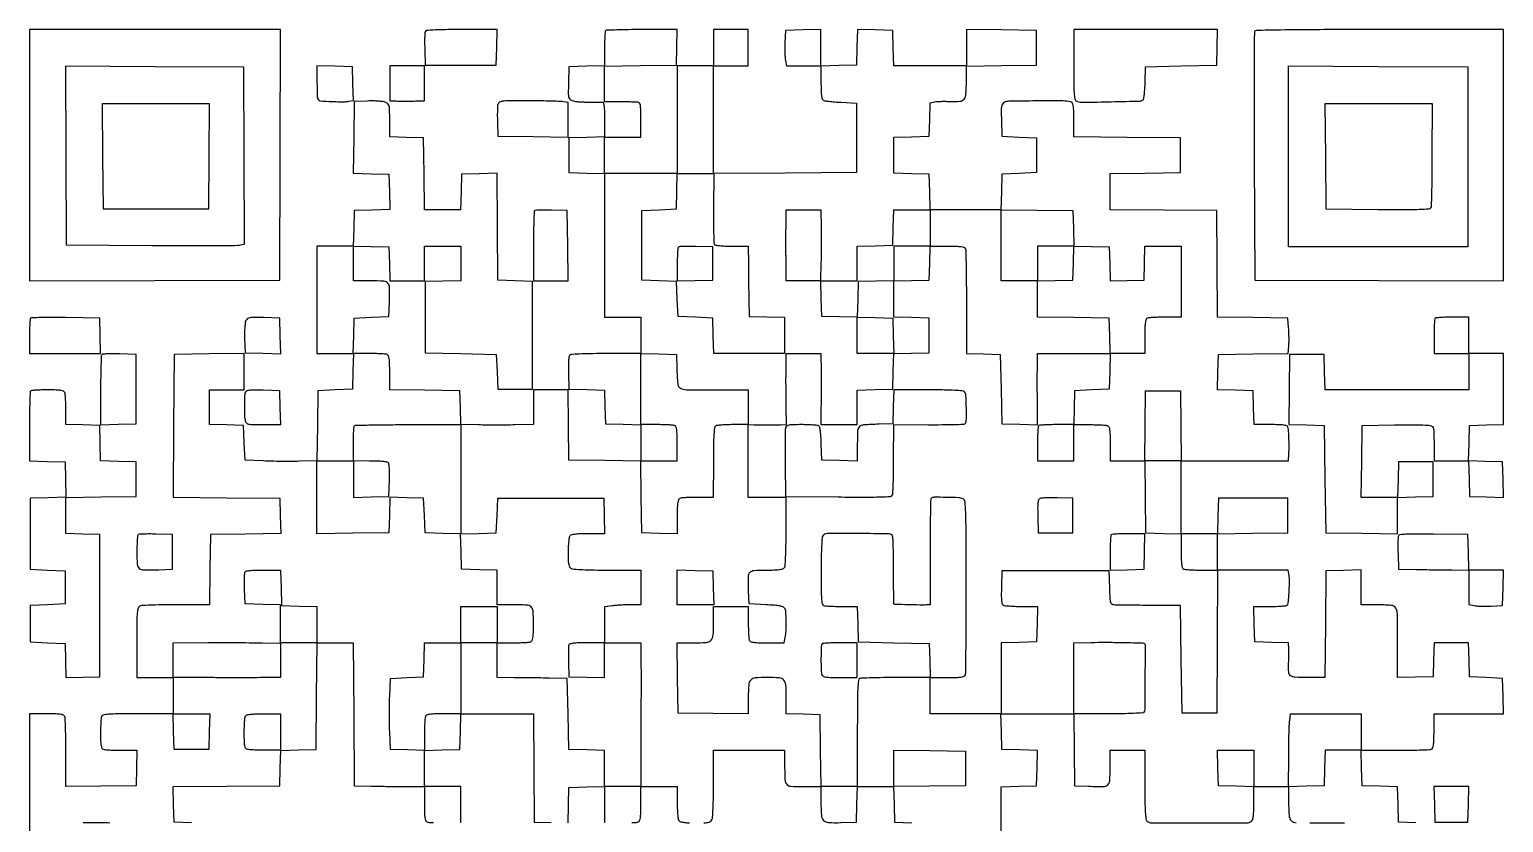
# Model space of a CAD drawing. Extents: x 179 to 1071, y 112 to 1107.
# Drawn here: x 179 to 1071, y 627 to 1107 of the extents above; entities that cross this region are included whole.
import ezdxf

# ---------------------------------------------------------------- set-up
doc = ezdxf.new("R2010")
doc.units = 0

msp = doc.modelspace()

# ---------------------------------------------------------------- linework, layer by layer
for points in [[(1018, 627), (1007.5, 627.5), (1007.216508, 638.216508), (1006.933016, 648.933016), (996.216508, 649.216508), (985.5, 649.5), (985.216168, 660.25), (984.932337, 671), (1005.384381, 671, 0.002766), (1013.336247, 671.043994, 0.004119), (1020.293287, 671.178303, 0.001836), (1026.22033, 671.363361, 0.083071), (1027.418213, 671.606989, 0.205218), (1028.23239, 672.398405, 0.063068), (1028.69735, 674.086379, 0.030363), (1028.940414, 677.039857, 0.005351), (1029, 682.606989), (1029, 693), (1050.033832, 693), (1071.067663, 693), (1070.783832, 703.75), (1070.5, 714.5), (1060.5, 715), (1050.5, 715.5), (1050.215017, 725.75), (1049.930034, 736), (1039.5, 736), (1029.069966, 736), (1028.784983, 725.75), (1028.5, 715.5), (1017.75, 715.216168), (1007, 714.932337), (1007, 736.349537, 0.003507), (1006.881024, 753.311017, 0.129602), (1005.851128, 757.006476, 0.24859), (1003.169607, 758.665068, 0.016268), (993.75, 758.986345), (985, 759), (985, 769.533832), (985, 780.067663), (974.25, 779.783832), (963.5, 779.5), (963.236147, 747.25), (962.972294, 715), (952.553535, 715, -0.010724), (944.801243, 715.166284, -0.152912), (942.230214, 716.094211, -0.217582), (941.098481, 718.203433, -0.024558), (941.015689, 723.768224, 0.003765), (941.071312, 725.851015, 0.002627), (941.104021, 728.201327, 0.00265), (941.111603, 730.455568, 0.005495), (941.088861, 732.215017), (941, 735.930034), (930.75, 736.215017), (920.5, 736.5), (920.216168, 747.25), (919.932337, 758), (929.997553, 758, 0.006854), (934.720433, 758.064742, 0.022844), (937.81322, 758.291213, 0.029823), (939.827946, 758.654511, 0.2597), (940.472041, 759.25, 0.059809), (941.006159, 761.926919, 0.008011), (941.359841, 767.675866, 0.009033), (941.517629, 773.442335, 0.042567), (941.267096, 776.741506), (940.738315, 780), (919.369158, 780), (898, 780), (898, 790.980112), (898, 801.960225), (919.25, 802.230112), (940.5, 802.5), (940.5, 813), (940.5, 823.5), (919.5, 823.5), (898.5, 823.5), (898.216168, 812.75), (897.932337, 802), (886.966168, 802), (876, 802), (876, 824), (876, 846), (908.5, 846), (941, 846), (941.183219, 850.25, 0.011506), (941.279424, 855.04208, 0.008984), (941.170596, 860.247105, 0.006218), (940.927543, 864.979989, 0.075644), (940.541489, 866.75, 0.247339), (939.86587, 867.34269, 0.029106), (937.830047, 867.706766, 0.022673), (934.735476, 867.934412, 0.007023), (930.066368, 868), (920.069966, 868), (919.784983, 878.25), (919.5, 888.5), (908.716515, 888.784171), (897.93303, 889.068343), (898.216515, 899.784171), (898.5, 910.5), (919.654809, 910.769611), (940.809618, 911.039221), (941.154809, 915.769611, 0.014688), (941.252197, 918.008538, 0.007131), (941.251725, 920.872948, 0.007066), (941.166472, 923.857489, 0.010114), (941, 926.5), (940.5, 932.5), (919.263827, 932.769847), (898.027654, 933.039695), (897.763827, 965.269847), (897.5, 997.5), (865.25, 997.763853), (833, 998.027706), (833, 1008.993965), (833, 1019.960225), (854.25, 1020.230112), (875.5, 1020.5), (875.5, 1031), (875.5, 1041.5), (843.25, 1041.763853), (811, 1042.027706), (811, 1052.397222, 0.004663), (810.945068, 1058.286963, 0.035461), (810.697094, 1061.048814, 0.091219), (810.176083, 1062.510655, 0.202136), (809.25, 1063.211159, 0.060868), (804.393147, 1063.831868, 0.003051), (788.340195, 1063.822619, 0.001797), (771.639132, 1063.651086, 0.119954), (768.89101, 1062.94167, 0.129656), (767.838535, 1061.962621, 0.102577), (767.290111, 1060.502116, 0.041142), (767.102408, 1057.918877, 0.004935), (767.214442, 1052.195786), (767.5, 1042.5), (778, 1042), (788.5, 1041.5), (788.5, 1031), (788.5, 1020.5), (778, 1020), (767.5, 1019.5), (767.216168, 1008.75), (766.932337, 998), (745.5, 998), (724.067663, 998), (723.783832, 1008.75), (723.5, 1019.5), (712.75, 1019.783832), (702, 1020.067663), (702, 1031), (702, 1041.932337), (712.75, 1042.216168), (723.5, 1042.5), (723.783677, 1052.631735), (724.067355, 1062.763471), (726.783677, 1063.300343, -0.034247), (728.262466, 1063.488661, -0.008563), (730.696035, 1063.588667, -0.008708), (733.489947, 1063.60691, -0.00866), (736.287931, 1063.527967, 0.030698), (742.108636, 1063.620236, 0.206387), (744.608299, 1064.935238, 0.155424), (745.759938, 1067.895039, 0.015673), (746, 1075.551541), (746, 1084.960225), (767.25, 1085.230112), (788.5, 1085.5), (788.5, 1096), (788.5, 1106.5), (767.25, 1106.769888), (746, 1107.039775), (746, 1096.019888), (746, 1085), (724.033832, 1085), (702.067663, 1085), (701.783832, 1095.75), (701.5, 1106.5), (690.784171, 1106.783485), (680.068343, 1107.06697), (679.784171, 1096.283485), (679.5, 1085.5), (668.75, 1085.216168), (658, 1084.932337), (658, 1096), (658, 1107.067663), (647.25, 1106.783832), (636.5, 1106.5), (636.19351, 1099, 0.008667), (636.120388, 1095.890231, 0.00841), (636.153831, 1092.748437, 0.008349), (636.275841, 1089.987404, 0.030569), (636.488823, 1088.25), (637.090626, 1085), (647.545313, 1085), (658, 1085), (658, 1075.059017, 0.007569), (658.069039, 1070.498651, 0.021404), (658.301496, 1067.323369, 0.025831), (658.66909, 1065.149758, 0.19845), (659.25, 1064.320358, 0.105218), (660.150188, 1063.983242, 0.006873), (662.923437, 1063.606793, 0.009744), (666.269967, 1063.265322, 0.007106), (670, 1063.011341), (679.5, 1062.5), (679.5, 1041.5), (679.5, 1020.5), (636.25, 1020.239377), (593, 1019.978755), (592.933333, 1029.989377, -0.00062), (592.907731, 1034.713993, -0.000304), (592.88625, 1040.731255, -0.000302), (592.871506, 1046.983901, -0.000439), (592.866667, 1052.5, -0.000439), (592.871506, 1058.015343, -0.000302), (592.88625, 1064.265625, -0.000304), (592.907731, 1070.279528, -0.000621), (592.933333, 1075), (593, 1085), (603.5, 1085), (614, 1085), (614, 1096), (614, 1107), (603.5, 1107), (593, 1107), (593, 1096), (593, 1085), (582, 1085), (571, 1085), (571, 1052.5), (571, 1020), (549, 1020), (527, 1020), (527, 1031), (527, 1042), (538, 1042), (549, 1042), (549, 1052.5, 0.004212), (548.948873, 1058.569372, 0.036723), (548.70604, 1061.25242, 0.108724), (548.178838, 1062.571321, 0.233864), (547.25, 1063.096324, 0.008621), (546.127491, 1063.138713, 0.000765), (543.296875, 1063.192425, 0.000999), (539.920286, 1063.244578, 0.000779), (536.25, 1063.288214), (527, 1063.383781), (527, 1074.172388), (527, 1084.960995), (548.75, 1085.230498), (570.5, 1085.5), (570.783832, 1096.25), (571.067663, 1107), (549.700498, 1107, 0.002919), (541.461563, 1106.951908, 0.004643), (534.414105, 1106.804167, 0.001218), (528.288746, 1106.6039, 0.189801), (527.666667, 1106.333333, 0.178489), (527.399823, 1105.754766, 0.004541), (527.195833, 1102.837021, 0.009138), (527.048278, 1099.362473, 0.006042), (527, 1095.367165), (527, 1085.067663), (516.25, 1084.783832), (505.5, 1084.5), (505.213656, 1074.739067, 0.003902), (505.077733, 1068.424663, 0.053652), (505.291306, 1066.146724, 0.156192), (505.977922, 1064.920842, 0.097061), (507.389703, 1064.041935, 0.055947), (508.792528, 1063.681428, 0.012144), (511.280178, 1063.392875, 0.012518), (514.191522, 1063.19999, 0.011691), (517.176047, 1063.147034, -0.001275), (520.072322, 1063.155978, -0.001676), (522.715776, 1063.148539, -0.001218), (524.931356, 1063.129482, -0.01604), (525.75, 1063.094166, -0.321162), (526.356829, 1062.58645, -0.033702), (526.717893, 1060.659185, -0.02339), (526.939103, 1057.550844, -0.006069), (527, 1052.533832), (527, 1042.067663), (516.25, 1041.783832), (505.5, 1041.5), (505.5, 1031), (505.5, 1020.5), (516.25, 1020.216168), (527, 1019.932337), (527.035641, 998.216168, -0.000383), (527.044287, 988.327994, -0.000225), (527.040241, 976.490062, -0.000225), (527.025552, 964.648917, -0.000382), (527.001252, 954.75), (526.931222, 933), (537.965611, 933), (549, 933), (549, 922), (549, 911), (528.25, 910.984687, 0.003672), (520.204518, 910.919661, 0.005584), (513.216895, 910.733781, 0.002279), (507.253347, 910.481245, 0.130355), (506.211769, 910.152042, 0.19692), (505.604266, 909.294865, 0.033714), (505.278982, 907.282937, 0.023663), (505.138177, 904.195195, 0.006827), (505.211769, 899.417355), (505.5, 889.5), (516.215387, 889.216519), (526.930773, 888.933039), (527.215387, 878.716519), (527.5, 868.5), (538.25, 868.216168), (549, 867.932337), (549, 856.946666), (549, 845.960995), (527.25, 846.230498), (505.5, 846.5), (505.230112, 867.75), (504.960225, 889), (494.480112, 889), (484, 889), (484, 878.56054), (484, 868.121081), (472.715364, 867.81054, -0.004289), (467.619974, 867.714057, -0.002624), (461.608022, 867.683359, -0.00263), (455.653396, 867.715526, -0.004674), (450.749645, 867.813661), (440.068561, 868.127322), (439.78428, 878.313661), (439.5, 888.5), (418.25, 888.769888), (397, 889.039775), (397, 899.412899, 0.005366), (396.940376, 904.968234, 0.030412), (396.697249, 907.916803, 0.063156), (396.232204, 909.602254, 0.20506), (395.418213, 910.393011, 0.0721), (394.361111, 910.632128, 0.005887), (391.524537, 910.821697, 0.007809), (388.119908, 910.955696, 0.00593), (384.384381, 911), (374.932337, 911), (375.216168, 921.75), (375.5, 932.5), (386, 933), (396.5, 933.5), (396.795054, 942, 0.009927), (396.928151, 950.965089, 0.179688), (395.933469, 953.602972, 0.203196), (393.50249, 954.788355, 0.01319), (385.480948, 955), (375, 955), (375, 965.533832), (375, 976.067663), (385.75, 975.783832), (396.5, 975.5), (396.784983, 965.25), (397.069966, 955), (407.534983, 955), (418, 955), (418, 965.5), (418, 976), (429, 976), (440, 976), (440, 965.533832), (440, 955.067663), (429.25, 954.783832), (418.5, 954.5), (418.5, 933), (418.5, 911.5), (440, 911), (461.5, 910.5), (462, 900), (462.5, 889.5), (473, 889.5), (483.5, 889.5), (483.5, 922), (483.5, 954.5), (473, 955), (462.5, 955.5), (462.236102, 987.783691), (461.972205, 1020.067381), (451.236102, 1019.783691), (440.5, 1019.5), (440.216168, 1008.75), (439.932337, 998), (428.985671, 998), (418.039005, 998), (417.769502, 1019.75), (417.5, 1041.5), (407.25, 1041.784983), (397, 1042.069966), (397, 1052.059734, 0.003837), (396.949787, 1058.60208, 0.055617), (396.657968, 1060.897183, 0.158132), (395.893992, 1062.139751, 0.085848), (394.335519, 1063.062536, 0.061108), (392.809725, 1063.437957, 0.012959), (390.078608, 1063.693454, 0.01338), (386.876423, 1063.823547, 0.012356), (383.585519, 1063.787785), (375.5, 1063.5), (375.230592, 1041.784029), (374.961185, 1020.068057), (385.730592, 1019.784029), (396.5, 1019.5), (396.783485, 1008.784171), (397.06697, 998.068343), (386.283485, 997.784171), (375.5, 997.5), (375.216168, 986.75), (374.932337, 976), (363.966168, 976), (353, 976), (353, 943.5), (353, 911), (364.033832, 911), (375.067663, 911), (374.783832, 900.25), (374.5, 889.5), (364, 889), (353.5, 888.5), (353.230293, 867.312025), (352.960586, 846.124049), (342.230293, 845.812025, -0.005984), (337.326949, 845.728154, -0.003446), (331.420774, 845.738532, -0.003443), (325.48901, 845.830695, -0.00575), (320.5, 846), (309.5, 846.5), (309, 857), (308.5, 867.5), (298.25, 867.784983), (288, 868.069966), (288, 878.534983), (288, 889), (298.5, 889), (309, 889), (309, 900.019888), (309, 911.039775), (287.75, 910.769888), (266.5, 910.5), (266.239388, 867.263867), (265.978776, 824.027734), (298.239388, 823.763867), (330.5, 823.5), (330.783629, 812.769986), (331.067258, 802.039971), (309.783629, 801.769986), (288.5, 801.5), (288.230112, 780.25), (287.960225, 759), (268.230112, 758.986345, 0.002831), (260.507761, 758.937273, 0.004007), (253.634783, 758.799577, 0.002322), (247.84616, 758.610274, 0.056184), (246.25, 758.369714, 0.210018), (244.932378, 757.313203, 0.095019), (244.283355, 755.149746, 0.024151), (244.038346, 750.590689, 0.001349), (244, 736.383369), (244, 715), (255, 715), (266, 715), (266, 704), (266, 693), (244.606989, 693, 0.002045), (232.485827, 692.950434, 0.015901), (226.835307, 692.724422, 0.030015), (223.662537, 692.303854, 0.258697), (222.606989, 691.418213, 0.070701), (222.368294, 690.376466, 0.006434), (222.178303, 687.712778, 0.008233), (222.044336, 684.515192, 0.006352), (222, 681.025201, 0.006824), (222.063195, 676.394852, 0.03479), (222.312102, 673.832752, 0.070258), (222.783827, 672.343123, 0.191652), (223.581787, 671.606989, 0.0721), (224.638889, 671.367872, 0.005887), (227.475463, 671.178303, 0.007809), (230.880092, 671.044304, 0.00593), (234.615619, 671), (244.067663, 671), (243.783832, 660.25), (243.5, 649.5), (222.25, 649.230112), (201, 648.960225), (201, 669.398325, 0.002768), (200.956006, 677.344845, 0.004122), (200.821697, 684.297383, 0.001838), (200.636636, 690.220427, 0.083065), (200.393011, 691.418213, 0.205218), (199.601595, 692.23239, 0.063068), (197.913621, 692.69735, 0.030363), (194.960143, 692.940414, 0.005351), (189.393011, 693), (179, 693), (179, 649.466168), (179, 605.932337)], [(504.932337, 627), (505.216168, 637.75), (505.5, 648.5), (516.25, 648.783832), (527, 649.067663), (527, 660), (527, 670.932337), (516.25, 671.216168), (505.5, 671.5), (505, 693), (504.5, 714.5), (493.5, 714.652492, 0.000324), (488.54442, 714.717978, 0.0002), (482.720312, 714.788832, 0.000201), (476.967406, 714.8542, 0.000362), (472.25, 714.902492), (462, 715), (462, 725.5), (462, 736), (451, 736), (440, 736), (440, 714.5), (440, 693), (429.606989, 693, 0.005351), (424.039857, 692.940414, 0.030363), (421.086379, 692.69735, 0.063068), (419.398405, 692.23239, 0.205218), (418.606989, 691.418213, 0.072102), (418.367871, 690.361085, 0.005887), (418.178303, 687.524199, 0.007809), (418.044304, 684.119197, 0.005929), (418, 680.383229), (418, 670.930034), (407.75, 671.215017), (397.5, 671.5), (397, 682.25, -0.007319), (396.844124, 687.143845, -0.004301), (396.79375, 693, -0.004301), (396.844124, 698.856155, -0.007319), (397, 703.75), (397.5, 714.5), (407.5, 715), (417.5, 715.5), (417.784983, 725.75), (418.069966, 736), (429.034983, 736), (440, 736), (440, 747), (440, 758), (451, 758), (462, 758), (462, 747), (462, 736), (471.418213, 736, 0.005951), (475.140776, 736.044305, 0.007831), (478.534475, 736.178303, 0.005915), (481.361889, 736.367894, 0.07203), (482.418213, 736.606989, 0.204289), (483.231292, 737.394524, 0.063584), (483.696752, 739.067717, 0.030653), (483.940187, 741.9924, 0.005439), (484, 747.490357, 0.013692), (483.785065, 755.338074, 0.203074), (482.600739, 757.756007, 0.170782), (479.948201, 758.804211, 0.009119), (470.75, 758.986345), (462, 759), (462, 769.466168), (462, 779.932337), (451.25, 780.216168), (440.5, 780.5), (440.216508, 791.216508), (439.933016, 801.933016), (429.216508, 802.216508), (418.5, 802.5), (418, 813), (417.5, 823.5), (407.284183, 823.784606), (397.068365, 824.069211), (396.784183, 813.284606), (396.5, 802.5), (374.75, 802.230498), (353, 801.960995), (353, 823.980498), (353, 846), (364, 846), (375, 846), (375, 856.333333, -0.006022), (375.048276, 860.341612, -0.009111), (375.195833, 863.827083, -0.004516), (375.399803, 866.754503, -0.178563), (375.666667, 867.333333, -0.192996), (376.302543, 867.605252, -0.00057), (385.488542, 867.804167, -0.003167), (395.914556, 867.951968, -0.00196), (408.166667, 868), (440, 868), (440, 834.966168), (440, 801.932337), (450.75, 802.216168), (461.5, 802.5), (462, 813), (462.5, 823.5), (494.5, 823.5), (526.5, 823.5), (526.783832, 812.75), (527.067663, 802), (517.233832, 802, 0.008652), (512.945271, 801.925781, 0.018432), (509.637701, 801.688986, 0.019308), (507.201559, 801.328414, 0.151095), (506.2, 800.8, 0.146858), (505.683514, 799.840408, 0.020575), (505.318456, 797.592452, 0.019737), (505.076885, 794.593488, 0.010228), (505, 790.835184, 0.006345), (505.063085, 785.864315, 0.042397), (505.334698, 783.407878, 0.094676), (505.911963, 781.977806, 0.127421), (506.934259, 781.035184, 0.106554), (508.465868, 780.596272, 0.004941), (513.895326, 780.286996, 0.007523), (520.685587, 780.069816, 0.004232), (528.934259, 780), (549, 780), (549, 769.5), (549, 759), (542.639571, 759, 0.008348), (539.865223, 758.953675, 0.006089), (536.784644, 758.813197, 0.006154), (533.86661, 758.608441, 0.013464), (531.639571, 758.364076), (527, 757.728152), (527, 746.864076), (527, 736), (538, 736), (549, 736), (549.059355, 725.75, -0.000765), (549.079743, 720.96527, -0.000396), (549.091341, 714.985937, -0.000394), (549.093557, 708.840761, -0.000598), (549.084894, 703.5, 0.000191), (549.070147, 697.447703, 0.000068), (549.053509, 688.782812, 0.000067), (549.037795, 679.265466, 0.000079), (549.025539, 670.25), (549, 649), (538, 649), (527, 649), (527, 638), (527, 627)], [(277, 627), (266.5, 627.5), (266.216309, 638.236102), (265.932619, 648.972205), (298.216309, 649.236102), (330.5, 649.5), (330.783492, 660.216508), (331.066984, 670.933016), (341.783492, 671.216508), (352.5, 671.5), (352.763853, 703.75), (353.027706, 736), (364.00323, 736), (374.978755, 736), (375.239377, 692.75), (375.5, 649.5), (386, 649.296894, 0.001202), (390.797098, 649.215634, 0.000693), (396.573437, 649.139675, 0.000692), (402.373532, 649.079466, 0.001159), (407.25, 649.046894), (418, 649), (418, 638.606989, 0.005351), (418.059586, 633.039857, 0.030363), (418.30265, 630.086379, 0.063068), (418.76761, 628.398405, 0.205218), (419.581787, 627.606989, 0.071989), (420.637653, 627.367906, 0.005931), (423.459683, 627.178303, 0.007843)], [(767, 606), (767, 627.466168), (767, 648.932337), (777.75, 649.216168), (788.5, 649.5), (788.783485, 660.215829), (789.06697, 670.931657), (778.283485, 671.215829), (767.5, 671.5), (767.216168, 682.25), (766.932337, 693), (788.946666, 693), (810.960995, 693), (811.230498, 671.25), (811.5, 649.5), (820, 649.204946, 0.009927), (828.965089, 649.071849, 0.179688), (831.602972, 650.066531, 0.203196), (832.788355, 652.49751, 0.01319), (833, 660.519052), (833, 671), (843.5, 671), (854, 671), (854, 650.122445, 0.002796), (854.058575, 639.649511, 0.012141), (854.278795, 633.442845, 0.013864), (854.632252, 629.412432, 0.193064), (855.314094, 628.154288, 0.173637), (858.325796, 627.058759, 0.001131), (886.981425, 626.979365, 0.001129), (915.638775, 627.029498, 0.173901), (918.647042, 628.122034, 0.158661), (919.287041, 629.135239, 0.031585), (919.687337, 631.268062, 0.023064), (919.929377, 634.435909, 0.007534), (920, 639.122445), (920, 649), (930.5, 649), (941, 649), (941, 639.934259, 0.015059), (941.257193, 631.396662, 0.182324), (942.574939, 628.453114, 0.187177), (945.492475, 627.153297, 0.016019)], [(587.135685, 627.063085, 0.042397), (589.592122, 627.334698, 0.094676), (591.022194, 627.911963, 0.127421), (591.964816, 628.934259, 0.106554), (592.403728, 630.465868, 0.004941), (592.713004, 635.895326, 0.007523), (592.930184, 642.685587, 0.004232), (593, 650.934259), (593, 671), (614.5, 671), (636, 671), (636.013655, 662.25, 0.009167), (636.196811, 653.044544, 0.171913), (637.25129, 650.394674, 0.202173), (639.681693, 649.212842, 0.013409), (647.616631, 649), (658, 649), (658, 639.69113, 0.015815), (658.2596, 631.485571, 0.17762), (659.552728, 628.549193, 0.19207), (662.389929, 627.265539, 0.019001), (670.016285, 627.209381), (679.5, 627.5), (679.783832, 638.25), (680.067663, 649), (691, 649), (701.932337, 649), (702.216168, 638.25), (702.5, 627.5), (713, 627)], [(543.534475, 627.178303, 0.005915), (546.361889, 627.367894, 0.07203), (547.418213, 627.606989, 0.205218), (548.23239, 628.398405, 0.063068), (548.69735, 630.086379, 0.030363), (548.940414, 633.039857, 0.005351), (549, 638.606989), (549, 649), (560, 649), (571, 649), (571, 639.2, 0.008695), (571.074295, 634.928253, 0.018472), (571.311224, 631.630442, 0.019349), (571.671932, 629.200304, 0.150969), (572.2, 628.2, 0.146858), (573.159592, 627.683514, 0.020575), (575.407548, 627.318456, 0.019737), (578.406512, 627.076885, 0.010228)], [(211.399277, 627.186339, -0.006256), (216.140182, 627.270926, -0.003528), (221.892816, 627.260987, -0.00352), (227.698067, 627.169124, -0.00576)], [(953.825014, 627.011516, -0.001786), (958.655229, 627.066823, -0.00108), (964.37516, 627.099527, -0.001082), (970.054735, 627.107434, -0.001903), (974.75, 627.085939)]]:
    msp.add_lwpolyline(points, format="xyb")
for points in [[(179, 1030.993714), (179, 954.987428), (254.75, 955.243714), (330.5, 955.5), (330.756286, 1031.25), (331.012572, 1107), (255.006286, 1107), (179, 1107)], [(223.235953, 1030.25), (223.5, 998.5), (255.5, 998.5), (287.5, 998.5), (287.764047, 1030.25), (288.028094, 1062), (255.5, 1062), (222.971906, 1062)], [(702, 965.533832), (702, 955.067663), (691.25, 954.783832), (680.5, 954.5), (680.216515, 943.784171), (679.93303, 933.068343), (690.716515, 932.784171), (701.5, 932.5), (701.784171, 921.716515), (702.068343, 910.93303), (712.784171, 911.216515), (723.5, 911.5), (723.5, 922), (723.5, 932.5), (712.75, 932.783832), (702, 933.067663), (702, 944), (702, 954.932337), (712.75, 955.216168), (723.5, 955.5), (723.784983, 965.75), (724.069966, 976), (713.034983, 976), (702, 976)], [(789, 965.466168), (789, 954.932337), (799.75, 955.216168), (810.5, 955.5), (810.784983, 965.75), (811.069966, 976), (800.034983, 976), (789, 976)], [(592.784983, 769.25), (593.069966, 759), (582.034983, 759), (571, 759), (571, 769.533832), (571, 780.067663), (581.75, 779.783832), (592.5, 779.5)], [(287.783832, 682.25), (287.5, 671.5), (277, 671.5), (266.5, 671.5), (266.216168, 682.25), (265.932337, 693), (277, 693), (288.067663, 693)], [(745.5, 660), (745.5, 649.5), (723.75, 649.230498), (702, 648.960995), (702, 660), (702, 671.039005), (723.75, 670.769502), (745.5, 670.5)], [(920, 659.966168), (920, 648.932337), (909.25, 649.216168), (898.5, 649.5), (898.216168, 660.25), (897.932337, 671), (908.966168, 671), (920, 671)], [(1029.216168, 638.25), (1029.5, 627.5), (1039.5, 627.5), (1049.5, 627.5), (1049.783832, 638.25), (1050.067663, 649), (1039.5, 649), (1028.932337, 649)]]:
    msp.add_lwpolyline(points, close=True)
for points in [[(418.428774, 1105.674983, 0.081654), (418.239658, 1104.758353, 0.005045), (418.154817, 1101.970602, 0.007376), (418.136178, 1098.631743, 0.005394), (418.210159, 1094.924983), (418.5, 1085.5), (440, 1085.5), (461.5, 1085.5), (461.783832, 1096.25), (462.067663, 1107), (440.502447, 1107, 0.002485), (429.433171, 1106.94499, 0.012505), (423.247932, 1106.728745, 0.014108), (419.340773, 1106.383356, 0.278914)], [(811, 1085.567388, 0.001784), (811.045711, 1072.75673, 0.018111), (811.276407, 1067.438823, 0.044627), (811.752143, 1064.646736, 0.262602), (812.75, 1063.620893, 0.074831), (816.879002, 1063.054873, 0.002438), (833.638406, 1063.356982, 0.001143), (851.218402, 1063.799853, 0.191782), (852.941454, 1064.541454, 0.158349), (853.340168, 1065.32384, 0.009172), (853.716944, 1068.019444, 0.013203), (854.026863, 1071.302308, 0.009275), (854.209289, 1075.009289), (854.5, 1084.5), (876, 1085), (897.5, 1085.5), (897.783832, 1096.25), (898.067663, 1107), (854.533832, 1107), (811, 1107)], [(920.460009, 1105.75, 0.090591), (920.266358, 1104.709509, 0.000109), (920.198937, 1082.982812, 0.000984), (920.176611, 1058.652573, 0.000605), (920.241394, 1030), (920.5, 955.5), (995.75, 955.243674), (1071, 954.987348), (1071, 1030.993674), (1071, 1107), (995.968615, 1107, 0.000668), (957.448289, 1106.948566, 0.003471), (936.19131, 1106.744245, 0.001205), (921.475143, 1106.465155, 0.305157)], [(308.758677, 1030.77123), (309.017354, 977.04246), (306.758677, 976.494347, -0.057902), (304.987826, 976.276519, -0.000418), (290.035361, 976.188577, -0.001589), (272.903102, 976.156579, -0.001017), (253, 976.223117), (201.5, 976.5), (201.241383, 1030.758691), (200.982767, 1085.017383), (254.741383, 1084.758691), (308.5, 1084.5)], [(353, 1074.533832, 0.004197), (353.05112, 1068.444422, 0.036594), (353.293917, 1065.752312, 0.108199), (353.820894, 1064.427778, 0.233944), (354.75, 1063.899556, 0.002177), (362.268946, 1063.500834, 0.008454), (366.930668, 1063.352924, 0.01324), (370.097501, 1063.389877, 0.037859), (372.284023, 1063.639846), (375.068047, 1064.173856), (374.784023, 1074.336928), (374.5, 1084.5), (363.75, 1084.783832), (353, 1085.067663)], [(397, 1074.5), (397, 1064), (400.25, 1063.850725, 0.007824), (403.23732, 1063.760329, 0.004217), (406.920265, 1063.737607, 0.004043), (410.882627, 1063.778621, 0.004344), (414.75, 1063.883553), (418, 1064), (418, 1074.5), (418, 1085), (407.5, 1085), (397, 1085)], [(1049.5, 1030), (1049.5, 975.5), (995.211905, 975.5), (940.92381, 975.5), (940.942857, 1025.75, -0.000032), (940.951538, 1045.331386, -0.000047), (940.961905, 1062.563467, -0.000022), (940.972765, 1077.239555, -0.00086), (940.980952, 1080.508612), (941, 1085.017225), (995.25, 1084.758612), (1049.5, 1084.5)], [(462.469669, 1061.732753, 0.048113), (462.267615, 1060.391264, 0.007171), (462.160999, 1057.658996, 0.008012), (462.133009, 1054.418043, 0.006828), (462.204946, 1051), (462.5, 1042.5), (483.75, 1042.230112), (505, 1041.960225), (505, 1052.400657), (505, 1062.841089), (502.25, 1063.331264, 0.035177), (500.400344, 1063.528192, 0.00224), (494.9512, 1063.698609, 0.003277), (488.449866, 1063.830148, 0.002431), (481.264723, 1063.893471, 0.001655), (469.257317, 1063.901163, 0.027955), (465.301573, 1063.669233, 0.108605), (463.419468, 1063.022836, 0.196981)], [(963.235953, 1030.25), (963.5, 998.5), (994.93202, 998.235498, 0.001697), (1010.901959, 998.155315, 0.00816), (1019.995146, 998.288929, 0.006635), (1026.009704, 998.555446, 0.241447), (1027.166708, 999.235498, 0.134731), (1027.492293, 1000.296498, 0.001088), (1027.738089, 1009.161365, 0.003824), (1027.920853, 1019.372002, 0.002438), (1027.984687, 1031.25), (1028, 1062), (995.485953, 1062), (962.971906, 1062)], [(592.939562, 999.074048, 0.002997), (592.930395, 990.976012, 0.004632), (593.029233, 983.979593, 0.001595), (593.189366, 977.956261, 0.131705), (593.454236, 977.074048, 0.219061), (594.144, 976.616284, 0.013418), (596.654928, 976.293704, 0.016628), (599.942025, 976.070883, 0.008608), (604.059017, 976), (614, 976), (614.074274, 965.25, 0.00076), (614.115378, 960.373532, 0.000454), (614.178349, 954.573437, 0.000454), (614.251555, 948.797094, 0.000788), (614.324274, 944), (614.5, 933.5), (625.25, 933.216168), (636, 932.932337), (636, 921.966168), (636, 911), (614.533832, 911), (593.067663, 911), (592.783832, 921.75), (592.5, 932.5), (582, 933), (571.5, 933.5), (571, 944), (570.5, 954.5), (560, 955), (549.5, 955.5), (549.5, 976.5), (549.5, 997.5), (560, 998), (570.5, 998.5), (570.783832, 1009.25), (571.067663, 1020), (582.078175, 1020), (593.088687, 1020)], [(484.700461, 997.367127, 0.189024), (484.416499, 996.716919, 0.001401), (484.20576, 990.752635, 0.004985), (484.050544, 983.869908, 0.003145), (484, 975.833333), (484, 955), (494.519888, 955), (505.039775, 955), (504.769888, 976.25), (504.5, 997.5), (494.950461, 997.783794, 0.007041), (491.240283, 997.841782, 0.010544), (488.000338, 997.778463, 0.005798), (485.297812, 997.637197, 0.182377)], [(658.109067, 987.75, -0.002417), (658.136556, 983.015634, -0.001319), (658.126879, 977.20625, -0.001314), (658.085953, 971.30196, -0.002089), (658.016543, 966.25), (657.814951, 955), (668.907476, 955), (680, 955), (680, 965.466168), (680, 975.932337), (690.75, 976.216168), (701.5, 976.5), (701.783832, 987.25), (702.067663, 998), (713.033832, 998), (724, 998), (724, 987), (724, 976), (734.393011, 976, -0.005351), (739.960143, 975.940414, -0.030363), (742.913621, 975.69735, -0.063068), (744.601595, 975.23239, -0.205218), (745.393011, 974.418213, -0.086249), (745.638566, 973.170596, -0.000892), (745.821697, 964.229126, -0.002838), (745.956121, 953.904355, -0.001836), (746, 941.953196), (746, 911.069966), (756.25, 910.784983), (766.5, 910.5), (767, 889.5), (767.5, 868.5), (778.304774, 868.215613), (789.109547, 867.931225), (788.996342, 878.715613, -0.001252), (788.95712, 883.622622, -0.000736), (788.933556, 889.489899, -0.000736), (788.927278, 895.353911, -0.001258), (788.941569, 900.25), (789, 911), (811.033832, 911), (833.067663, 911), (832.783832, 921.75), (832.5, 932.5), (810.75, 932.769502), (789, 933.039005), (789, 944.019502), (789, 955), (778, 955), (767, 955), (767, 976.519502), (767, 998.039005), (788.75, 997.769502), (810.5, 997.5), (810.783492, 986.783492), (811.066984, 976.066984), (821.783492, 975.783492), (832.5, 975.5), (832.785365, 965.215407), (833.07073, 954.930815), (843.285365, 955.215407), (853.5, 955.5), (853.784983, 965.75), (854.069966, 976), (865.034983, 976), (876, 976), (876, 954.5), (876, 933), (866.581787, 933, 0.005951), (862.859224, 932.955695, 0.007831), (859.465525, 932.821697, 0.005915), (856.638111, 932.632106, 0.07203), (855.581787, 932.393011, 0.205218), (854.76761, 931.601595, 0.063068), (854.30265, 929.913621, 0.030363), (854.059586, 926.960143, 0.005351), (854, 921.393011), (854, 911), (843.533832, 911), (833.067663, 911), (832.783832, 900.25), (832.5, 889.5), (822, 889), (811.5, 888.5), (811.215017, 878.25), (810.930034, 868), (820.383229, 868, -0.005929), (824.119197, 867.955696, -0.007809), (827.524199, 867.821697, -0.005887), (830.361085, 867.632129, -0.072102), (831.418213, 867.393011, -0.205218), (832.23239, 866.601595, -0.063068), (832.69735, 864.913621, -0.030363), (832.940414, 861.960143, -0.005351), (833, 856.393011), (833, 846), (843.480112, 846), (853.960225, 846), (854.230112, 867.25), (854.5, 888.5), (865, 888.5), (875.5, 888.5), (875.769888, 867.25), (876.039775, 846), (865.000385, 846), (853.960995, 846), (854.230498, 824.25), (854.5, 802.5), (865.25, 802.216168), (876, 801.932337), (876, 791.573157, 0.005377), (876.059651, 786.026092, 0.030446), (876.302822, 783.080966, 0.063217), (876.767927, 781.397282, 0.20495), (877.581787, 780.606989, 0.072052), (878.638356, 780.367887, 0.005906), (881.468645, 780.178303, 0.007824), (884.865776, 780.044305, 0.005944), (888.59241, 780), (898.021245, 780), (897.760623, 736.75), (897.5, 693.5), (887, 693.5), (876.5, 693.5), (876, 726), (875.5, 758.5), (856.5, 758.637094, -0.000474), (849.059953, 758.697826, -0.000668), (842.430589, 758.767083, -0.000382), (836.834368, 758.83731, -0.009404), (835.284983, 758.887094, -0.154943), (834.040149, 759.353339, -0.168637), (833.343719, 760.43783, -0.048585), (833.011946, 762.798488, -0.003685), (832.784983, 769.25), (832.5, 779.5), (800, 779.5), (767.5, 779.5), (767.211769, 769.582645, 0.006827), (767.138177, 764.804805, 0.023663), (767.278982, 761.717063, 0.033714), (767.604266, 759.705135, 0.19692), (768.211769, 758.847958, 0.11554), (769.140491, 758.524324, 0.007548), (771.995583, 758.266219, 0.010646), (775.442256, 758.080711, 0.007729), (779.283832, 758.015313), (789.067663, 758), (788.783832, 747.25), (788.5, 736.5), (777.75, 736.216168), (767, 735.932337), (767, 714.466168), (767, 693), (745.5, 693), (724, 693), (724, 703.980451), (724, 714.960901), (703.514328, 714.954564, 0.002643), (695.554305, 714.910031, 0.003954), (688.601488, 714.779389, 0.001699), (682.667161, 714.600754, 0.083422), (681.514328, 714.367124, 0.283171), (680.634635, 713.215917, 0.013678), (680.266172, 708.194473, 0.010162), (680.047917, 699.660526, 0.001312), (680, 681.393011), (680, 649), (669.019502, 649), (658.039005, 649), (657.769502, 670.75), (657.5, 692.5), (647.25, 692.784983), (637, 693.069966), (637, 702.999799, 0.016485), (636.747657, 710.651262, 0.17634), (635.514519, 713.449907, 0.185219), (632.799468, 714.729405, 0.018529), (625.5, 715, 0.018566), (618.196227, 714.728706, 0.18577), (615.482591, 713.445848, 0.175931), (614.251099, 710.639645, 0.016312), (614, 702.944929), (614, 692.960225), (592.75, 693.230112), (571.5, 693.5), (571.230112, 714.75), (570.960225, 736), (580.944929, 736, 0.017632), (588.715451, 736.274109, 0.18974), (591.503526, 737.605613, 0.174791), (592.756087, 740.534298, 0.014516), (593, 748.934259), (593, 758), (603.5, 758), (614, 758), (614, 748.581787, 0.005951), (614.044305, 744.859224, 0.007831), (614.178303, 741.465525, 0.005915), (614.367894, 738.638111, 0.07203), (614.606989, 737.581787, 0.204222), (615.394244, 736.768787, 0.063621), (617.066377, 736.303291, 0.030674), (619.988994, 736.059829, 0.005446), (625.481989, 736), (635.75, 736), (636.375, 739.125, 0.038628), (636.887756, 743.371108, 0.015686), (636.955303, 749.199377, 0.011275), (636.715343, 754.864821, 0.125335), (636.02137, 757, 0.171999), (635.067087, 757.750632, 0.037435), (633.0074, 758.278773, 0.024896), (629.80832, 758.685283, 0.007011), (624.786683, 759), (614.5, 759.5), (614.203496, 767.496645, -0.010535), (614.067292, 776.012385, -0.177438), (615.0334, 778.608195, -0.20403), (617.397478, 779.781671, -0.014554), (624.896607, 780, 0.007937), (629.400417, 780.071496, 0.021019), (632.612456, 780.308907, 0.025398), (634.851119, 780.68535, 0.166691), (635.808632, 781.269416, 0.157263), (636.281211, 782.45002, 0.00496), (636.589816, 787.68697, 0.008198), (636.809798, 794.443938, 0.003748), (636.886175, 803.269416), (636.910197, 824), (625.455098, 824), (614, 824), (614, 846), (614, 868), (604.75, 867.984687, 0.008095), (601.113856, 867.91979, 0.011054), (597.842228, 867.735918, 0.008057), (595.135115, 867.479705, 0.114244), (594.223541, 867.159318, 0.228124), (593.560286, 866.093711, 0.011784), (593.208556, 861.946257, 0.011687), (592.97149, 855.655244, 0.002781), (592.87998, 845.17463), (592.812878, 824), (583.488226, 824, 0.006009), (579.801513, 823.95569, 0.00789), (576.438041, 823.821697, 0.005991), (573.635943, 823.632046, 0.071835), (572.581787, 823.393011, 0.205485), (571.767294, 822.600474, 0.062919), (571.302479, 820.908208, 0.03028), (571.059521, 817.946379, 0.005326), (571, 812.359179), (571, 801.932337), (560.25, 802.216168), (549.5, 802.5), (549.230498, 824.25), (548.960995, 846), (559.980498, 846), (571, 846), (571, 856.393011, 0.005351), (570.940414, 861.960143, 0.030363), (570.69735, 864.913621, 0.063068), (570.23239, 866.601595, 0.205218), (569.418213, 867.393011, 0.07203), (568.361889, 867.632106, 0.005915), (565.534475, 867.821697, 0.007831), (562.140776, 867.955695, 0.005951), (558.418213, 868), (549, 868), (549, 889.533832), (549, 911.067663), (559.75, 910.783832), (570.5, 910.5), (570.75078, 902, 0.014681), (571.302364, 892.638758, 0.243172), (572.92415, 890.08216, 0.129534), (576.429513, 889.10907, 0.003287), (593.019052, 889), (614, 889), (614, 878.5), (614, 868), (617.5, 867.892857, 0.00291), (619.160357, 867.851702, 0.001392), (621.29375, 867.817187, 0.00138), (623.521597, 867.793501, 0.001968), (625.5, 867.785714, 0.001958), (627.485998, 867.793491, 0.001346), (629.737584, 867.817187, 0.001357), (631.904681, 867.851711, 0.002764), (633.606667, 867.892857), (637.213335, 868), (636.973517, 879.25, -0.00251), (636.891191, 884.301966, -0.001578), (636.843259, 890.20625, -0.001584), (636.832844, 896.015629, -0.002903), (636.86685, 900.75), (637, 911), (647.5, 911), (658, 911), (658.085939, 900.25, -0.001818), (658.10727, 895.356276, -0.001066), (658.099018, 889.5, -0.001066), (658.065784, 883.643729, -0.001817), (658.009785, 878.75), (657.847692, 868), (668.923846, 868), (680, 868), (680, 878.466168), (680, 888.932337), (690.75, 889.216168), (701.5, 889.5), (701.783832, 900.25), (702.067663, 911), (691.033832, 911), (680, 911), (680, 921.966168), (680, 932.932337), (669.25, 933.216168), (658.5, 933.5), (658.216168, 944.25), (657.932337, 955), (647.466168, 955), (637, 955), (636.936926, 961.75, 0.000495), (636.906816, 964.663738, 0.000382), (636.868431, 967.839062, 0.000387), (636.828031, 970.803875, 0.000929), (636.792325, 973, -0.004406), (636.770043, 975.395062, -0.001192), (636.777224, 979.189062, -0.001206), (636.806031, 983.495706, -0.001251), (636.8554, 987.75), (637, 998), (647.5, 998), (658, 998)], [(571.699448, 975.366114, 0.176327), (571.420088, 974.767026, 0.005293), (571.205463, 971.97365, 0.009911), (571.050685, 968.631341, 0.006613), (571, 964.799502), (571, 954.932337), (581.75, 955.216168), (592.5, 955.5), (592.5, 965.5), (592.5, 975.5), (582.449448, 975.782781, 0.006672), (578.547259, 975.840477, 0.010046), (575.145783, 975.777033, 0.005301), (572.300668, 975.636532, 0.183378)], [(179.686388, 932.353055, 0.177895), (179.411818, 931.759532, 0.004745), (179.201626, 928.832876, 0.009353), (179.049715, 925.342987, 0.006199), (179, 921.333333), (179, 911), (200.533832, 911), (222.067663, 911), (221.783832, 921.75), (221.5, 932.5), (200.936388, 932.769721, 0.003162), (193.00418, 932.823589, 0.005018), (186.21171, 932.758585, 0.001402), (180.323998, 932.626628, 0.192368)], [(310.01538, 931.028739, 0.089721), (309.593321, 929.72211, 0.014763), (309.31694, 927.072896, 0.015383), (309.175108, 923.826587, 0.011481), (309.211167, 920.243181), (309.5, 911.5), (320.284178, 911.215822), (331.068357, 910.931643), (330.784178, 921.715822), (330.5, 932.5), (320.804214, 932.785558, 0.004805), (314.993862, 932.900817, 0.042938), (312.44983, 932.708127, 0.109092), (311.012545, 932.136149, 0.121424)], [(1029.666667, 932.333333, 0.178563), (1029.399803, 931.754503, 0.004516), (1029.195833, 928.827083, 0.009111), (1029.048276, 925.341612, 0.006022), (1029, 921.333333), (1029, 911), (1039.5, 911), (1050, 911), (1050, 900), (1050, 889), (1006.533832, 889), (963.067663, 889), (962.783832, 899.75), (962.5, 910.5), (952, 910.5), (941.5, 910.5), (941.28754, 889.283451), (941.075081, 868.066902), (951.78754, 867.783451), (962.5, 867.5), (963, 835), (963.5, 802.5), (985.25, 802.230498), (1007, 801.960995), (1007, 812.946666), (1007, 823.932337), (1017.75, 824.216168), (1028.5, 824.5), (1028.5, 835), (1028.5, 845.5), (1018, 845.5), (1007.5, 845.5), (1007.216168, 834.75), (1006.932337, 824), (995.946666, 824), (984.960995, 824), (985.230498, 845.75), (985.5, 867.5), (1005, 867.783711, -0.002788), (1012.634166, 867.85221, -0.003942), (1019.432813, 867.821708, -0.002293), (1025.159317, 867.724598, -0.054895), (1026.75, 867.514659, -0.136351), (1028.014305, 866.804249, -0.147729), (1028.683146, 865.56377, -0.046635), (1028.95123, 863.090254, -0.003689), (1029, 856.480948), (1029, 846), (1039.466168, 846), (1049.932337, 846), (1050.216168, 835.25), (1050.5, 824.5), (1060.78419, 824.214639), (1071.068381, 823.929279), (1070.78419, 834.714639), (1070.5, 845.5), (1060.216527, 845.785353), (1049.933054, 846.070705), (1050.216527, 856.785353), (1050.5, 867.5), (1060.75, 867.784983), (1071, 868.069966), (1071, 889.534983), (1071, 911), (1060.5, 911), (1050, 911), (1050, 922), (1050, 933), (1040.166667, 933, 0.006327), (1036.350087, 932.951706, 0.009526), (1033.026042, 932.804167, 0.004912), (1030.241448, 932.599886, 0.177413)], [(222.723163, 910.38983, 0.189398), (222.449013, 909.760847, 0.001303), (222.245041, 903.775959, 0.004804), (222.094324, 896.880281, 0.003025), (222.044416, 888.823427), (222.041401, 867.932757), (232.7707, 868.216378), (243.5, 868.5), (243.5, 889.5), (243.5, 910.5), (233.449448, 910.782781, 0.006447), (229.548915, 910.84221, 0.00974), (226.152749, 910.783999, 0.005002), (223.306916, 910.651226, 0.184236)], [(179.666667, 888.333333, 0.189529), (179.396208, 887.712394, 0.001281), (179.195833, 881.752646, 0.004764), (179.048097, 874.888437, 0.002998), (179, 866.867165), (179, 846.067663), (189.75, 845.783832), (200.5, 845.5), (200.783485, 834.784171), (201.06697, 824.068343), (190.283485, 823.784171), (179.5, 823.5), (179.5, 802), (179.5, 780.5), (190, 780), (200.5, 779.5), (200.5, 769.5), (200.5, 759.5), (190, 759), (179.5, 758.5), (179.5, 747.5), (179.5, 736.5), (190, 736), (200.5, 735.5), (200.785365, 725.215407), (201.07073, 714.930815), (211.285365, 715.215407), (221.5, 715.5), (221.5, 758.5), (221.5, 801.5), (211.25, 801.784983), (201, 802.069966), (201, 813.015095), (201, 823.960225), (222.25, 824.230112), (243.5, 824.5), (243.5, 835), (243.5, 845.5), (232.783492, 845.783492), (222.066984, 846.066984), (221.783492, 856.783492), (221.5, 867.5), (211.25, 867.784983), (201, 868.069966), (201, 876.953196, 0.006301), (200.955668, 880.470775, 0.008183), (200.821697, 883.691626, 0.00637), (200.631754, 886.374672, 0.070866), (200.393011, 887.418213, 0.199759), (199.624187, 888.225925, 0.066055), (198.020372, 888.693741, 0.032092), (195.231606, 888.939041, 0.005893), (190.059678, 889, 0.006396), (186.284117, 888.951702, 0.009619), (182.994614, 888.804167, 0.005003), (180.240534, 888.599816, 0.177151)], [(309.619905, 887.451872, 0.083316), (309.128317, 885.02878, 0.008629), (309.031047, 879.188846, 0.010211), (309.153387, 873.370775, 0.055154), (309.630286, 870.25, 0.133852), (310.367106, 868.986545, 0.144833), (311.622511, 868.31846, 0.046611), (314.098922, 868.049391, 0.003769), (320.651614, 868), (331.069966, 868), (330.784983, 878.25), (330.5, 888.5), (320.369905, 888.783659, 0.005077), (314.789027, 888.883234, 0.032748), (311.976461, 888.720524, 0.074653), (310.405548, 888.281886, 0.198307)], [(701.784983, 878.75), (701.5, 868.5), (693, 868.24922, 0.007942), (683.754845, 867.829399, 0.170595), (681.275092, 866.783315, 0.199502), (680.18443, 864.465557, 0.011499), (680, 856.447116), (680, 845.932337), (669.25, 846.216168), (658.5, 846.5), (658.211195, 856.464966, 0.00836), (658.012968, 860.800174, 0.019108), (657.684251, 864.055937, 0.01918), (657.262532, 866.411, 0.199883), (656.711195, 867.199653, 0.115614), (655.838196, 867.504456, 0.00758), (653.158396, 867.747767, 0.010676), (649.923049, 867.922755, 0.007754), (646.317388, 867.984687, 0.005695), (641.189107, 867.93483, 0.03888), (638.674469, 867.685492, 0.09384), (637.302929, 867.163462, 0.182087), (636.594351, 866.25, 0.069502), (636.384522, 864.955891, 0.001843), (636.278194, 859.139063, 0.003829), (636.230706, 852.290429, 0.002607), (636.276964, 844.5), (636.5, 824.5), (668.432148, 824.235705, 0.001667), (684.662586, 824.155496, 0.008037), (693.895282, 824.289065, 0.006458), (700.006827, 824.554811, 0.241759), (701.166836, 825.235705, 0.13065), (701.490206, 826.260111, 0.002205), (701.738127, 832.22666, 0.005491), (701.920739, 839.211927, 0.003604), (701.984687, 847.259306), (702, 868.018613), (723.010688, 867.956895, 0.002732), (731.135319, 867.977422, 0.004248), (738.140097, 868.092914, 0.001355), (744.192062, 868.260544, 0.131544), (745.010688, 868.506606, 0.253862), (745.951586, 870.149908, 0.008426), (745.997776, 877.936843, 0.009843), (745.76216, 885.632925, 0.185874), (744.8, 887.8, 0.175113), (743.538638, 888.391805, 0.00935), (739.05285, 888.721105, 0.010469), (732.610415, 888.937913, 0.003176), (722.834983, 889), (702.069966, 889)], [(789.666667, 867.333333, 0.178563), (789.399803, 866.754503, 0.004516), (789.195833, 863.827083, 0.009111), (789.048276, 860.341612, 0.006022), (789, 856.333333), (789, 846), (800, 846), (811, 846), (811, 857), (811, 868), (800.666667, 868, 0.006022), (796.658388, 867.951724, 0.009111), (793.172917, 867.804167, 0.004516), (790.245497, 867.600197, 0.178563)], [(375, 834.966168), (375, 823.932337), (385.75, 824.216168), (396.5, 824.5), (396.788231, 834.417355, 0.006827), (396.861823, 839.195195, 0.023663), (396.721018, 842.282937, 0.033714), (396.395734, 844.294865, 0.19692), (395.788231, 845.152042, 0.115445), (394.860149, 845.475649, 0.007585), (392.014355, 845.733781, 0.010675), (388.578609, 845.919286, 0.007755), (384.75, 845.984687), (375, 846)], [(724.666667, 823.333333, 0.192996), (724.394748, 822.697457, 0.00057), (724.195833, 813.511458, 0.003167), (724.048032, 803.085444, 0.00196), (724, 790.833333), (724, 759), (721.75, 758.899916, -0.015238), (717.778177, 758.844394, -0.002998), (710.646083, 759.004833, -0.000486), (702.730883, 759.238075, -0.187882), (702.216938, 759.456498, -0.198014), (702.101042, 759.725703, -0.000273), (702.015478, 765.424317, -0.002202), (701.951005, 771.83016, -0.001348), (701.928609, 779.384492, 0.002655), (701.886018, 787.020919, 0.00397), (701.760407, 793.69214, 0.001712), (701.588481, 799.385087, 0.083391), (701.363403, 800.49537, 0.306177), (699.352142, 801.901561, 0.002932), (680.587202, 802.090531, 0.003484), (662.01662, 802.039256, 0.220562), (659.143535, 800.672949, 0.156438), (658.664712, 799.482306, 0.005458), (658.356734, 794.446902, 0.008572), (658.140407, 787.899468, 0.003847), (658.069889, 779.291177, 0.002255), (658.114981, 768.04962, 0.016462), (658.33819, 762.666621, 0.030311), (658.752483, 759.615673, 0.257692), (659.611725, 758.595501, 0.072331), (660.65135, 758.360839, 0.005797), (663.464381, 758.174928, 0.007739), (666.840509, 758.04346, 0.005861), (670.547956, 758), (679.932337, 758), (680.216168, 747.25), (680.5, 736.5), (702, 736), (723.5, 735.5), (723.784983, 725.25), (724.069966, 715), (734.427994, 715, 0.005532), (739.885638, 715.060389, 0.029253), (742.866026, 715.301185, 0.057677), (744.594548, 715.750538, 0.211791), (745.374129, 716.532581, 0.089011), (745.613229, 717.783554, 0.000321), (745.774149, 732.881234, 0.001694), (745.88764, 750.002295, 0.001061), (745.910046, 770.035434, 0.000602), (745.837624, 802.822725, 0.008183), (745.601103, 814.779013, 0.01546), (745.166656, 821.247489, 0.2504), (743.99467, 823.002853, 0.110768), (741.382613, 823.727899, 0.008257), (733.950355, 823.977795, 0.005816), (726.30902, 824.019558, 0.19731)], [(790.211769, 823.1713, 0.194409), (789.60482, 822.304382, 0.033527), (789.279413, 820.284794, 0.023597), (789.138468, 817.191727, 0.006852), (789.211769, 812.417355), (789.5, 802.5), (800, 802.5), (810.5, 802.5), (810.5, 813), (810.5, 823.5), (801, 823.753945, 0.008497), (797.267186, 823.790269, 0.011674), (793.912207, 823.687545, 0.00849), (791.137493, 823.490389, 0.12262)], [(244.699448, 801.366114, 0.176192), (244.420124, 800.767512, 0.00534), (244.205463, 797.989184, 0.009959), (244.050687, 794.66395, 0.006649), (244, 790.852385, 0.015066), (244.225391, 783.374, 0.209042), (245.427349, 781.021828, 0.172284), (248.083534, 780.067202, 0.009626), (257, 780.204946), (265.5, 780.5), (265.5, 791), (265.5, 801.5), (255.449448, 801.782781, 0.006672), (251.547259, 801.840477, 0.010046), (248.145783, 801.777033, 0.005301), (245.300668, 801.636532, 0.183378)], [(833.666667, 801.333333, 0.178639), (833.399782, 800.754233, 0.00449), (833.195833, 797.816807, 0.009084), (833.048275, 794.320041, 0.006002), (833, 790.29835), (833, 779.930034), (843.25, 780.215017), (853.5, 780.5), (853.783832, 791.25), (854.067663, 802), (844.200498, 802, 0.006305), (840.370948, 801.951708, 0.009496), (837.03598, 801.804167, 0.004883), (834.241734, 801.599907, 0.177495)], [(1007.427712, 800.672216, 0.081692), (1007.238991, 799.757144, 0.005031), (1007.154505, 796.969789, 0.007363), (1007.1361, 793.631545, 0.005383), (1007.210159, 789.924983), (1007.5, 780.5), (1018.5, 780.347508, 0.000324), (1023.45558, 780.282022, 0.0002), (1029.279687, 780.211168, 0.000201), (1035.032594, 780.1458, 0.000362), (1039.75, 780.097508), (1050, 780), (1050, 769.545313), (1050, 759.090626), (1053.25, 758.487534, 0.029867), (1054.961002, 758.274687, 0.008811), (1057.601562, 758.15201, 0.008811), (1060.58164, 758.11869, 0.009375), (1063.5, 758.192221), (1070.5, 758.5), (1070.783832, 769.25), (1071.067663, 780), (1060.567663, 780), (1050.067663, 780), (1049.783832, 790.75), (1049.5, 801.5), (1028.717553, 801.747232, 0.00252), (1017.974496, 801.82088, 0.013067), (1012.041686, 801.676576, 0.015595), (1008.333482, 801.373169, 0.279873)], [(331.216168, 769.25), (331.5, 758.5), (342.25, 758.216168), (353, 757.932337), (353, 746.966168), (353, 736), (342, 736), (331, 736), (331, 725.5), (331, 715), (320.75, 714.926805, -0.001262), (312.521508, 714.888821, -0.000694), (302.452926, 714.881747, -0.00058), (290.33909, 714.904103, -0.000334), (275.75, 714.957682), (266, 715), (266, 725.5), (266, 736), (287.25, 736.083566, -0.000828), (296.210671, 736.103967, -0.000728), (305.5625, 736.09615, -0.000732), (313.999429, 736.064464, -0.002208), (319.75, 736.009058), (331, 735.850983), (331, 747.39166), (331, 758.932337), (320.25, 759.216168), (309.5, 759.5), (309.208575, 768.420857, -0.005737), (309.13413, 771.934715, -0.007759), (309.152581, 775.111648, -0.005495), (309.238236, 777.761419, -0.080952), (309.42719, 778.670857, -0.240278), (310.149767, 779.321122, -0.035263), (312.144919, 779.7062, -0.023847), (315.317434, 779.936551, -0.006199), (320.434783, 780), (330.932337, 780)], [(505.42719, 734.670857, 0.080952), (505.238236, 733.761419, 0.005495), (505.152581, 731.111648, 0.007759), (505.13413, 727.934715, 0.005737), (505.208575, 724.420857), (505.5, 715.5), (516.25, 715.216168), (527, 714.932337), (527, 725.466168), (527, 736), (516.468615, 736, 0.006172), (511.333082, 735.936605, 0.023783), (508.151337, 735.70634, 0.035152), (506.150677, 735.321414, 0.240491)], [(658.666667, 735.333333, 0.194077), (658.097557, 733.99477, 0.00386), (658.015304, 726.450218, 0.006606), (658.087896, 719.212407, 0.086003), (658.606989, 716.581787, 0.205218), (659.398405, 715.76761, 0.063068), (661.086379, 715.30265, 0.030363), (664.039857, 715.059586, 0.005351), (669.606989, 715), (680, 715), (680, 725.5), (680, 736), (669.666667, 736, 0.006022), (665.658388, 735.951724, 0.009111), (662.172917, 735.804167, 0.004516), (659.245497, 735.600197, 0.178563)], [(853.784884, 735.540599, -0.204158), (854.193984, 734.563706, -0.00031), (854.059983, 714.89482, -0.000429), (853.898582, 695.423493, -0.136954), (853.475867, 693.960952, -0.245141), (852.782611, 693.548758, -0.002757), (847.195457, 693.268562, -0.007314), (840.399826, 693.064868, -0.003834), (831.940983, 693), (811, 693), (811, 714.465017), (811, 735.930034), (821.25, 736.215017, -0.008063), (830.072733, 736.317992, -0.004068), (841.197527, 736.177924, -0.000692), (852.882249, 735.919528, -0.189193)], [(331, 682), (331, 671), (321.581787, 671, -0.005951), (317.859224, 671.044305, -0.007831), (314.465525, 671.178303, -0.005915), (311.638111, 671.367894, -0.07203), (310.581787, 671.606989, -0.191652), (309.783827, 672.343123, -0.070258), (309.312102, 673.832752, -0.03479), (309.063195, 676.394852, -0.006824), (309, 681.025201, -0.006352), (309.044336, 684.515192, -0.008233), (309.178303, 687.712778, -0.006434), (309.368294, 690.376466, -0.070701), (309.606989, 691.418213, -0.205218), (310.398405, 692.23239, -0.063068), (312.086379, 692.69735, -0.030363), (315.039857, 692.940414, -0.005351), (320.606989, 693), (331, 693)], [(985, 682), (985, 671), (974.033832, 671), (963.067663, 671), (962.783832, 660.25), (962.5, 649.5), (951.708286, 649.215745), (940.916571, 648.93149), (941.043738, 667.215745, -0.002393), (941.129173, 674.491735, -0.00301), (941.281142, 681.230563, -0.002407), (941.469816, 686.880678, -0.023754), (941.67335, 689.25), (942.175796, 693), (963.587898, 693), (985, 693)]]:
    msp.add_lwpolyline(points, format="xyb", close=True)
msp.add_lwpolyline([(440, 627), (440, 638), (440, 649), (429, 649), (418, 649), (418, 659.966168), (418, 670.932337), (428.75, 671.216168), (439.5, 671.5), (439.783832, 682.25), (440.067663, 693), (462.020167, 693), (483.972671, 693), (484.236336, 660.25), (484.5, 627.5), (494.75, 627.215017)])

doc.saveas('drawing.dxf')
